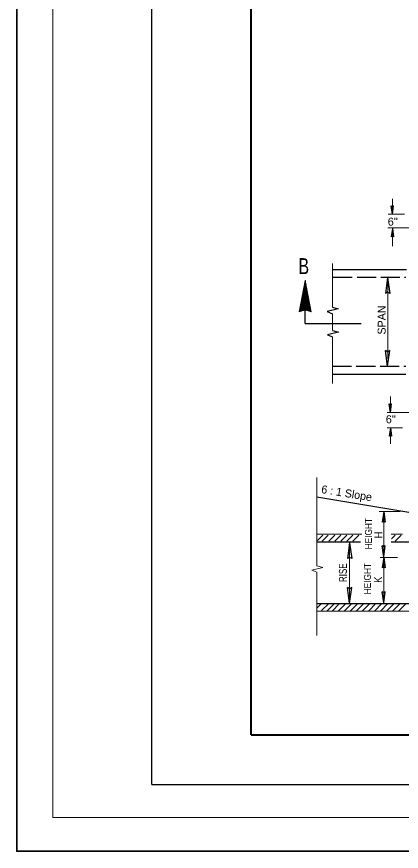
# Model space of a CAD drawing. Extents: x -48 to 619, y -349 to 186.
# Drawn here: x 248.9 to 307.1, y -349.3 to -223 of the extents above; entities that cross this region are included whole.
import ezdxf

# ---------------------------------------------------------------- set-up
doc = ezdxf.new("R2010")
doc.units = 0
doc.header["$LTSCALE"] = 0.48
doc.linetypes.add('LONG_DASHED', pattern=[7.5, 6, -1.5])
doc.layers.add('1', color=7, linetype='Continuous', lineweight=25)
doc.layers.add('15', color=7, linetype='Continuous', lineweight=13)

msp = doc.modelspace()

# ---------------------------------------------------------------- linework, layer by layer
at = {"layer": '1', "lineweight": 13}
for p, q in [((254.3589, -344.1601), (254.3589, -114.141)), ((305.7358, -250.5708), (305.7358, -252.9057)), ((305.0722, -252.9057), (307.5495, -252.9057)), ((305.0289, -254.9687), (308.897, -254.9687)), ((305.7358, -255.312), (305.7358, -257.7178)), ((296.6694, -266.9691), (296.6694, -260.3357)), ((305.0135, -262.4143), (305.0135, -274.7603)), ((296.6694, -270.464), (296.6694, -267.9615)), ((296.6694, -278.4967), (296.6694, -271.4518)), ((305.4377, -280.4608), (305.4377, -282.8749)), ((304.9326, -282.8749), (309.2403, -282.8749)), ((304.9155, -285.2019), (307.2512, -285.2019)), ((305.4377, -285.2019), (305.4377, -287.6078)), ((294.3107, -306.0643), (294.3107, -292.7362)), ((303.7197, -297.8421), (306.8846, -297.8421)), ((304.4262, -304.817), (304.4262, -297.8421)), ((294.3107, -301.2804), (301.1099, -301.2804)), ((294.3977, -302.237), (295.1842, -301.4506)), ((295.1133, -302.3567), (296.0185, -301.4506)), ((296.1293, -302.3567), (297.0344, -301.4506)), ((297.013, -302.3567), (297.9182, -301.4506)), ((297.9282, -302.3562), (298.8335, -301.4506)), ((298.8443, -302.3542), (299.7474, -301.4506)), ((299.7601, -302.3538), (300.6625, -301.4506)), ((305.5197, -301.2804), (307.2482, -301.2804)), ((305.616, -301.9861), (306.1513, -301.4506)), ((306.1711, -302.3456), (307.0661, -301.4506)), ((299.258, -305.8005), (299.258, -302.6109)), ((303.8837, -304.817), (306.4831, -304.817)), ((304.4262, -304.8816), (304.4262, -311.8563)), ((299.258, -305.6496), (299.258, -311.7599)), ((294.3107, -316.6341), (294.3107, -307.0517)), ((294.3107, -312.9235), (390.8612, -312.9235)), ((294.3572, -312.4323), (294.9596, -311.8297)), ((294.9966, -312.8489), (296.0377, -311.8077)), ((295.858, -312.8709), (296.8991, -311.8297)), ((296.6533, -312.8709), (297.6943, -311.8297)), ((297.5683, -312.8709), (298.6092, -311.8297)), ((298.4832, -312.8709), (299.524, -311.8297)), ((299.3977, -312.8709), (300.4386, -311.8297)), ((300.3124, -312.8709), (301.3528, -311.8297)), ((301.2268, -312.8709), (302.268, -311.8297)), ((302.142, -312.8709), (303.1829, -311.8297)), ((303.0565, -312.8709), (304.0975, -311.8297)), ((303.9708, -312.8709), (305.0122, -311.8297)), ((304.8861, -312.8709), (305.9267, -311.8297)), ((305.8006, -312.8709), (306.8417, -311.8297)), ((306.7156, -312.8709), (307.7559, -311.8297)), ((254.3589, -344.1601), (614.3895, -344.1601))]:
    msp.add_line(p, q, dxfattribs=at)
at = {"layer": '1', "lineweight": 40}
for q in [(284.3612, -126.6422), (609.3887, -331.659)]:
    msp.add_line((284.3612, -331.659), q, dxfattribs=at)
at = {"layer": '1'}
for p, q in [((305.7365, -252.9056), (305.561, -251.6281)), ((305.7365, -252.9056), (305.9119, -251.6281)), ((305.7353, -255.0436), (305.5598, -256.3212)), ((305.7353, -255.0436), (305.9107, -256.3212)), ((296.7765, -261.25), (307.8862, -261.25)), ((305.0023, -262.4887), (304.6753, -264.8679)), ((305.0023, -262.4887), (305.3291, -264.8679)), ((292.5498, -269.443), (292.5498, -265.5718)), ((292.5498, -269.443), (300.9986, -269.443)), ((305.012, -275.8986), (304.6852, -273.5184)), ((305.012, -275.8986), (305.3387, -273.5184)), ((296.6694, -277.0698), (307.7795, -277.0698)), ((305.4383, -282.8748), (305.2628, -281.5972)), ((305.4383, -282.8748), (305.6137, -281.5972)), ((305.4371, -285.2022), (305.2616, -286.4797)), ((305.4371, -285.2022), (305.6125, -286.4797)), ((294.3107, -295.643), (335.3072, -302.4753)), ((304.4244, -297.8427), (304.1975, -299.4948)), ((304.4244, -297.8427), (304.6524, -299.4948)), ((294.3107, -302.4449), (300.9047, -302.4449)), ((299.2567, -302.6116), (298.9298, -304.9905)), ((299.2567, -302.6116), (299.5832, -304.9905)), ((305.5657, -302.4449), (335.1228, -302.4449)), ((304.4244, -304.7294), (304.1975, -303.0768)), ((304.4244, -304.7294), (304.6524, -303.0768)), ((304.4244, -304.748), (304.1975, -306.4001)), ((304.4244, -304.748), (304.6524, -306.4001)), ((299.2567, -311.7591), (298.9298, -309.3804)), ((299.2567, -311.7591), (299.5832, -309.3804)), ((304.4244, -311.6558), (304.1975, -310.0036)), ((304.4244, -311.6558), (304.6524, -310.0036)), ((294.3107, -311.7588), (390.8577, -311.7588)), ((269.3605, -339.1593), (614.3895, -339.1593))]:
    msp.add_line(p, q, dxfattribs=at)
at = {"layer": '1', "linetype": 'LONG_DASHED'}
for p, q in [((296.7765, -262.4143), (307.7495, -262.4143)), ((296.6694, -275.9054), (307.7495, -275.9054))]:
    msp.add_line(p, q, dxfattribs=at)
at = {"layer": '1', "lineweight": 35}
msp.add_lwpolyline([(619.4594, -79.8166), (248.8931, -79.8166), (248.8931, -349.2563), (619.4594, -349.2563)], close=True, dxfattribs=at)
at = {"layer": '1'}
for points in [[(269.3605, -339.1593), (269.3605, -119.141), (614.3895, -119.141)], [(305.561, -251.6281), (305.7383, -251.7268), (305.9119, -251.6281)], [(305.9107, -256.3212), (305.7333, -256.2223), (305.5598, -256.3212)], [(305.3291, -264.8679), (304.9989, -264.6837), (304.6753, -264.8679)], [(296.6694, -266.9691), (297.5481, -267.2185), (295.8734, -267.6208), (296.6694, -267.9615)], [(296.6694, -270.464), (297.5727, -270.7194), (295.898, -271.122), (296.6694, -271.4518)], [(305.3387, -273.5184), (305.0084, -273.7028), (304.6852, -273.5184)], [(305.2628, -281.5972), (305.4402, -281.696), (305.6137, -281.5972)], [(305.6125, -286.4797), (305.4352, -286.3808), (305.2616, -286.4797)], [(304.6524, -299.4948), (304.4225, -299.3667), (304.1975, -299.4948)], [(304.6524, -303.0768), (304.4225, -303.2047), (304.1975, -303.0768)], [(299.5832, -304.9905), (299.2527, -304.8063), (298.9298, -304.9905)], [(304.6524, -306.4001), (304.4225, -306.272), (304.1975, -306.4001)], [(299.5832, -309.3804), (299.2527, -309.5639), (298.9298, -309.3804)], [(304.6524, -310.0036), (304.4225, -310.1318), (304.1975, -310.0036)]]:
    msp.add_lwpolyline(points, dxfattribs=at)
at = {"layer": '1', "lineweight": 13}
msp.add_lwpolyline([(294.3107, -306.0643), (295.2139, -306.3203), (293.5393, -306.7218), (294.3107, -307.0517)], dxfattribs=at)
at = {"layer": '15'}
for p, q in [((292.7211, -263.8143), (292.3817, -263.8143)), ((292.3843, -267.4168), (292.3843, -263.7937)), ((292.7146, -263.779), (292.3874, -263.779)), ((292.7083, -263.7437), (292.3939, -263.7437)), ((292.7013, -263.7095), (292.4012, -263.7095)), ((292.6954, -263.6742), (292.4072, -263.6742)), ((292.6888, -263.6396), (292.4141, -263.6396)), ((292.4193, -267.405), (292.4193, -263.6095)), ((292.6819, -263.6042), (292.4206, -263.6042)), ((292.6759, -263.5697), (292.4275, -263.5697)), ((292.6694, -263.535), (292.4343, -263.535)), ((292.6635, -263.4992), (292.4402, -263.4992)), ((292.6569, -263.4643), (292.4471, -263.4643)), ((292.6506, -263.4298), (292.454, -263.4298)), ((292.4548, -267.3931), (292.4548, -263.4256)), ((292.6447, -263.3952), (292.4602, -263.3952)), ((292.6372, -263.3597), (292.4671, -263.3597)), ((292.6313, -263.3252), (292.4735, -263.3252)), ((292.6252, -263.2901), (292.4802, -263.2901)), ((292.6184, -263.2553), (292.4873, -263.2553)), ((292.4893, -267.3814), (292.4893, -263.241)), ((292.6119, -263.2203), (292.4942, -263.2203)), ((292.606, -263.1855), (292.5002, -263.1855)), ((292.5994, -263.1508), (292.5062, -263.1508)), ((292.5933, -263.1155), (292.5133, -263.1155)), ((292.5875, -263.0812), (292.5196, -263.0812)), ((292.5244, -267.3687), (292.5244, -263.0569)), ((292.5797, -263.0457), (292.5271, -263.0457)), ((292.574, -263.0105), (292.5333, -263.0105)), ((292.5677, -262.9759), (292.5398, -262.9759)), ((292.5609, -262.9411), (292.5464, -262.9411)), ((292.5546, -262.9059), (292.5537, -262.9059)), ((292.559, -267.3795), (292.559, -262.9316)), ((292.5938, -267.3914), (292.5938, -263.1224)), ((292.629, -267.4033), (292.629, -263.3133)), ((292.6637, -267.4141), (292.6637, -263.5042)), ((292.6986, -267.426), (292.6986, -263.6946)), ((292.1397, -267.5018), (292.1397, -265.0825)), ((292.9509, -265.0715), (292.1422, -265.0715)), ((292.9444, -265.0365), (292.1492, -265.0365)), ((292.9386, -265.0017), (292.1553, -265.0017)), ((292.9323, -264.9667), (292.1622, -264.9667)), ((292.9258, -264.9317), (292.1683, -264.9317)), ((292.1749, -267.4902), (292.1749, -264.8979)), ((292.9192, -264.8971), (292.1756, -264.8971)), ((292.9133, -264.862), (292.1822, -264.862)), ((292.9067, -264.8268), (292.1887, -264.8268)), ((292.8996, -264.792), (292.1955, -264.792)), ((292.894, -264.7568), (292.2018, -264.7568)), ((292.8869, -264.722), (292.2093, -264.722)), ((292.21, -267.4767), (292.21, -264.7134)), ((292.8808, -264.6868), (292.2153, -264.6868)), ((292.8744, -264.652), (292.2214, -264.652)), ((292.8679, -264.6172), (292.2289, -264.6172)), ((292.8615, -264.5827), (292.2347, -264.5827)), ((292.8557, -264.5473), (292.2416, -264.5473)), ((292.2445, -267.4656), (292.2445, -264.5295)), ((292.8488, -264.5125), (292.2483, -264.5125)), ((292.8427, -264.4774), (292.2553, -264.4774)), ((292.8359, -264.4426), (292.2618, -264.4426)), ((292.8297, -264.4081), (292.2681, -264.4081)), ((292.8236, -264.3726), (292.2749, -264.3726)), ((292.2802, -267.4531), (292.2802, -264.3453)), ((292.8173, -264.3382), (292.2808, -264.3382)), ((292.8108, -264.3028), (292.2881, -264.3028)), ((292.8044, -264.2676), (292.2943, -264.2676)), ((292.7982, -264.2328), (292.3012, -264.2328)), ((292.7907, -264.1986), (292.3079, -264.1986)), ((292.3141, -267.4414), (292.3141, -264.1616)), ((292.7854, -264.1633), (292.3141, -264.1633)), ((292.7781, -264.1288), (292.3217, -264.1288)), ((292.7719, -264.094), (292.3277, -264.094)), ((292.7657, -264.0584), (292.3347, -264.0584)), ((292.7597, -264.0236), (292.3408, -264.0236)), ((292.7529, -263.9882), (292.3475, -263.9882)), ((292.3496, -267.4289), (292.3496, -263.9773)), ((292.7467, -263.9544), (292.3544, -263.9544)), ((292.7398, -263.9187), (292.3607, -263.9187)), ((292.734, -263.8843), (292.3677, -263.8843)), ((292.7273, -263.849), (292.3741, -263.849)), ((292.734, -267.4373), (292.734, -263.885)), ((292.7692, -267.4496), (292.7692, -264.0759)), ((292.8036, -267.4604), (292.8036, -264.2673)), ((292.8386, -267.472), (292.8386, -264.4572)), ((292.8734, -267.4832), (292.8734, -264.6487)), ((292.9087, -267.4948), (292.9087, -264.8393)), ((292.9434, -267.5068), (292.9434, -265.0302)), ((293.1816, -266.3283), (291.9035, -266.3283)), ((293.1751, -266.2933), (291.9103, -266.2933)), ((293.1684, -266.2587), (291.917, -266.2587)), ((293.1622, -266.2237), (291.9234, -266.2237)), ((291.9306, -267.5739), (291.9306, -266.1869)), ((293.1559, -266.1891), (291.9306, -266.1891)), ((293.1499, -266.1542), (291.937, -266.1542)), ((293.1427, -266.1191), (291.9435, -266.1191)), ((293.1366, -266.0845), (291.9505, -266.0845)), ((293.1307, -266.0498), (291.9566, -266.0498)), ((293.1232, -266.0147), (291.9628, -266.0147)), ((291.9655, -267.5623), (291.9655, -266.0024)), ((293.1173, -265.9796), (291.9701, -265.9796)), ((293.1112, -265.9447), (291.9766, -265.9447)), ((293.1048, -265.91), (291.9834, -265.91)), ((293.0985, -265.8745), (291.9901, -265.8745)), ((293.0926, -265.8393), (291.9962, -265.8393)), ((292.0002, -267.5498), (292.0002, -265.8181)), ((293.0856, -265.8049), (292.0032, -265.8049)), ((293.0791, -265.7699), (292.0101, -265.7699)), ((293.0732, -265.7352), (292.0168, -265.7352)), ((293.0659, -265.7001), (292.0228, -265.7001)), ((293.0598, -265.6651), (292.0293, -265.6651)), ((292.0353, -267.5378), (292.0353, -265.6343)), ((293.0538, -265.6303), (292.0359, -265.6303)), ((293.0469, -265.5947), (292.0424, -265.5947)), ((293.0412, -265.5605), (292.0495, -265.5605)), ((293.0345, -265.5253), (292.0562, -265.5253)), ((293.0281, -265.4903), (292.063, -265.4903)), ((293.0217, -265.4555), (292.0693, -265.4555)), ((292.0697, -267.5252), (292.0697, -265.4505)), ((293.0151, -265.4205), (292.0757, -265.4205)), ((293.0084, -265.3855), (292.0824, -265.3855)), ((293.0026, -265.3509), (292.0895, -265.3509)), ((292.9959, -265.3158), (292.0959, -265.3158)), ((292.9894, -265.2807), (292.1022, -265.2807)), ((292.1047, -267.5138), (292.1047, -265.2661)), ((292.9833, -265.2458), (292.1091, -265.2458)), ((292.9769, -265.2107), (292.1156, -265.2107)), ((292.9707, -265.1762), (292.1226, -265.1762)), ((292.9642, -265.1417), (292.1291, -265.1417)), ((292.9576, -265.1062), (292.1354, -265.1062)), ((292.9783, -267.5185), (292.9783, -265.2205)), ((293.0129, -267.5293), (293.0129, -265.412)), ((293.048, -267.5412), (293.048, -265.6022)), ((293.0828, -267.5523), (293.0828, -265.7923)), ((293.1176, -267.5646), (293.1176, -265.9837)), ((293.1528, -267.5763), (293.1528, -266.1741)), ((291.8957, -267.5862), (291.6648, -267.5862)), ((291.997, -267.5512), (291.6717, -267.5512)), ((292.0978, -267.5167), (291.6782, -267.5167)), ((292.1991, -267.4812), (291.6848, -267.4812)), ((291.6861, -267.6588), (291.6861, -267.4747)), ((292.2999, -267.4468), (291.6918, -267.4468)), ((292.4012, -267.4117), (291.6982, -267.4117)), ((292.5025, -267.3764), (291.7044, -267.3764)), ((293.3672, -267.3414), (291.7117, -267.3414)), ((293.3608, -267.3066), (291.718, -267.3066)), ((291.7209, -267.646), (291.7209, -267.2914)), ((293.3535, -267.2716), (291.7247, -267.2716)), ((293.3483, -267.237), (291.7313, -267.237)), ((293.3422, -267.2022), (291.738, -267.2022)), ((293.3347, -267.1672), (291.7448, -267.1672)), ((293.3289, -267.1322), (291.7513, -267.1322)), ((291.7562, -267.6339), (291.7562, -267.1072)), ((293.3226, -267.097), (291.7582, -267.097)), ((293.3153, -267.0628), (291.7644, -267.0628)), ((293.3095, -267.0274), (291.7707, -267.0274)), ((293.3037, -266.9926), (291.7782, -266.9926)), ((293.2966, -266.9576), (291.7842, -266.9576)), ((291.7907, -267.6225), (291.7907, -266.923)), ((293.2903, -266.923), (291.7907, -266.923)), ((293.2837, -266.8877), (291.7976, -266.8877)), ((293.2774, -266.8524), (291.8044, -266.8524)), ((293.2712, -266.8177), (291.8113, -266.8177)), ((293.2647, -266.783), (291.8178, -266.783)), ((293.2582, -266.7482), (291.8243, -266.7482)), ((291.8263, -267.6104), (291.8263, -266.7391)), ((293.252, -266.7132), (291.8306, -266.7132)), ((293.2457, -266.6784), (291.8378, -266.6784)), ((293.2392, -266.6432), (291.8439, -266.6432)), ((293.2322, -266.6078), (291.8505, -266.6078)), ((293.2258, -266.5732), (291.8574, -266.5732)), ((291.8603, -267.5989), (291.8603, -266.555)), ((293.2203, -266.5383), (291.864, -266.5383)), ((293.2139, -266.5036), (291.8705, -266.5036)), ((293.2066, -266.4686), (291.8769, -266.4686)), ((293.2012, -266.4338), (291.8843, -266.4338)), ((293.1941, -266.3986), (291.8906, -266.3986)), ((291.8957, -267.5854), (291.8957, -266.3707)), ((293.188, -266.3632), (291.8976, -266.3632)), ((293.3731, -267.3764), (292.5498, -267.3764)), ((293.3797, -267.4117), (292.6557, -267.4117)), ((293.3862, -267.4468), (292.7609, -267.4468)), ((293.3926, -267.4812), (292.8674, -267.4812)), ((293.3995, -267.5167), (292.9719, -267.5167)), ((293.4055, -267.5512), (293.0791, -267.5512)), ((293.4124, -267.5862), (293.1839, -267.5862)), ((293.188, -267.5877), (293.188, -266.3654)), ((293.223, -267.5989), (293.223, -266.5553)), ((293.2577, -267.6104), (293.2577, -266.7465)), ((293.2926, -267.6225), (293.2926, -266.9368)), ((293.3272, -267.6337), (293.3272, -267.1282)), ((293.3624, -267.6452), (293.3624, -267.3183)), ((293.3972, -267.6567), (293.3972, -267.5096)), ((291.6509, -267.67), (291.6509, -267.6589)), ((291.6936, -267.6561), (291.6515, -267.6561)), ((291.7945, -267.621), (291.6584, -267.621)), ((293.4181, -267.621), (293.2899, -267.621)), ((293.4245, -267.6561), (293.3951, -267.6561))]:
    msp.add_line(p, q, dxfattribs=at)
msp.add_lwpolyline([(291.6484, -267.6715), (292.5542, -262.9015), (293.4273, -267.6667), (292.525, -267.3679)], close=True, dxfattribs=at)

# ---------------------------------------------------------------- texts
at = {"layer": '1'}
for p in [(305.033, -254.6282), (304.7348, -284.5181)]:
    msp.add_text("6''", height=1.21, dxfattribs=at).set_placement(p)
at = {"layer": '1', "width": 0.75}
msp.add_text('B', height=2.42, dxfattribs=at).set_placement((291.5072, -261.9638))
at = {"layer": '1'}
for s, rotation, p in [('SPAN ', 90, (304.7047, -271.1033)), ('6 : 1 Slope', 350.58, (294.9021, -295.0531))]:
    msp.add_text(s, height=1.21, rotation=rotation, dxfattribs=at).set_placement(p)
for s, height, width, p in [('HEIGHT', 1.042, 0.9, (302.6237, -303.5809)), ('H', 1.21, 0.85, (304.23, -301.9119)), ('RISE', 1.21, 0.75, (298.8477, -308.5378)), ('HEIGHT', 1.042, 0.9, (302.4737, -310.3862)), ('K', 1.21, 0.9, (304.18, -308.6672))]:
    msp.add_text(s, height=height, rotation=90, dxfattribs=dict(at, width=width)).set_placement(p)

doc.saveas('drawing.dxf')
